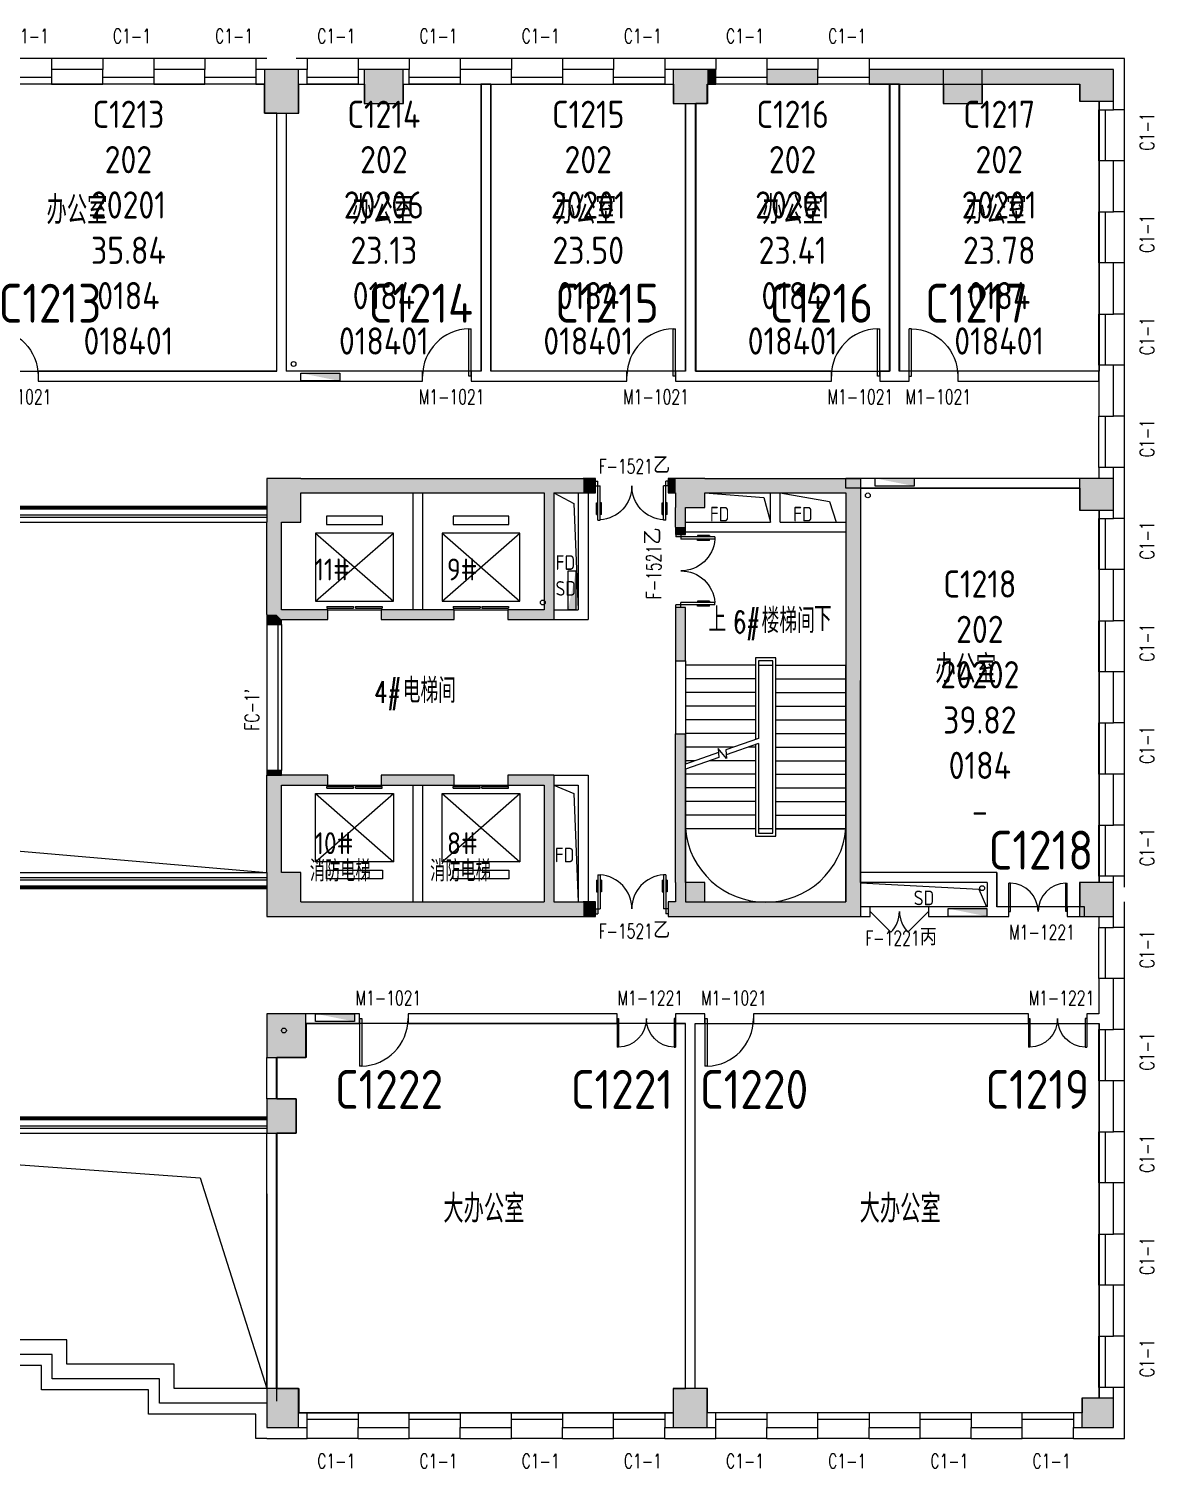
# Model space of a CAD drawing. Extents: x 1762714 to 1838512, y 310267 to 413040.
# Drawn here: x 1815382 to 1838512, y 310267 to 339840 of the extents above; entities that cross this region are included whole.
import ezdxf
from ezdxf.enums import TextEntityAlignment as Align

# ---------------------------------------------------------------- set-up
doc = ezdxf.new("R2010")
doc.units = 0
doc.header["$LTSCALE"] = 1000
doc.header["$MEASUREMENT"] = 0
for name, color, linetype in [('body', 30, 'Continuous'), ('name', 1, 'Continuous'), ('RM', 4, 'Continuous'), ('RM$', 5, 'Continuous'), ('RM$TXT', 5, 'Continuous'), ('消防', 222, 'Continuous')]:
    doc.layers.add(name, color=color, linetype=linetype)
doc.styles.add('-宋体', font='GBENOR.shx', dxfattribs={"bigfont": 'GBCBIG.shx'})
doc.styles.add('_TCH_DIM', font='SIMPLEX', dxfattribs={"bigfont": 'GBCBIG'})
doc.styles.add('_TCH_WINDOW', font='txt.shx', dxfattribs={"height": 3.5, "bigfont": 'hztxt.shx'})
doc.styles.get("Standard").update_dxf_attribs({"font": 'gbenor.shx', "bigfont": 'gbcbig.shx'})

# ---------------------------------------------------------------- blocks, each defined once
blk = doc.blocks.new('cde')
at = {"layer": '消防'}
blk.add_hatch(color=256, dxfattribs=at).paths.add_polyline_path([(-873427, -271674), (-874227, -271674), (-873427, -271834)])
blk.add_lwpolyline([(-874227, -271674), (-873427, -271674), (-873427, -271834), (-874227, -271834)], close=True, dxfattribs=at)
blk = doc.blocks.new('dxwq')
at = {"layer": 'name'}
for s, height, p in [('11#', 450, (-1113045, -382377)), ('9#', 450, (-1110324, -382377)), ('10#', 450, (-1113045, -388000)), ('8#', 450, (-1110324, -388000)), ('消防电梯', 434, (-1110671, -388562))]:
    blk.add_text(s, height=height, dxfattribs=at).set_placement(p)
blk = doc.blocks.new('$WINLIB2D$00000004')
for p, q in [((-0.5, 0.5), (0.5, 0.5)), ((-0.5, 0.2406), (0.5, 0.2406)), ((-0.5, -0.5), (0.5, -0.5))]:
    blk.add_line(p, q)
blk = doc.blocks.new('$DorLib2D$00000001')
for p, q in [((0.45, 0.975), (0.5, 0.975)), ((0.45, 0), (0.45, 0.975)), ((0.5, 0), (0.5, 0.975)), ((0.5, 0), (0.45, 0))]:
    blk.add_line(p, q)
at = {"lineweight": 13}
blk.add_arc((0.475, 0), 0.975, 91.4693, 180, dxfattribs=at)
blk = doc.blocks.new('$DorLib2D$00000002')
for p, q in [((-0.5, 0), (-0.5, 0.4875)), ((-0.475, 0.4875), (-0.5, 0.4875)), ((-0.475, 0), (-0.475, 0.4875)), ((0.475, 0), (0.475, 0.4875)), ((0.475, 0.4875), (0.5, 0.4875)), ((0.5, 0), (0.5, 0.4875)), ((-0.5, 0), (-0.475, 0)), ((0.5, 0), (0.475, 0))]:
    blk.add_line(p, q)
at = {"lineweight": 13}
for centre, start, end in [((-0.4875, 0), 0, 88.53072), ((0.4875, 0), 91.46928, 180)]:
    blk.add_arc(centre, 0.4875, start, end, dxfattribs=at)
blk = doc.blocks.new('$TCHSYS$LDOR22D')
for p, q in [((-0.517, 0.833), (-0.017, 0.833)), ((-0.517, 0.833), (-0.517, 0.667)), ((-0.017, 0.833), (-0.017, 0.667)), ((0.017, 0.833), (0.017, 0.667)), ((0.017, 0.833), (0.517, 0.833)), ((0.517, 0.833), (0.517, 0.667)), ((-0.517, 0.667), (-0.017, 0.667)), ((0.017, 0.667), (0.517, 0.667)), ((-0.5, 0.5), (0.5, 0.5))]:
    blk.add_line(p, q)
blk = doc.blocks.new('$DorLib2D$00000011')
at = {"lineweight": 13}
for p, q in [((-0.483, 0.396), (-0.483, 0.235)), ((-0.417, 0.396), (-0.417, 0.235)), ((0.417, 0.396), (0.417, 0.235)), ((0.483, 0.396), (0.483, 0.235))]:
    blk.add_line(p, q, dxfattribs=at)
for p, q in [((-0.483, 0.396), (-0.467, 0.396)), ((-0.467, 0.471), (-0.467, -0.062)), ((-0.467, 0.471), (-0.433, 0.471)), ((-0.433, 0.471), (-0.433, 0.004)), ((-0.417, 0.396), (-0.433, 0.396)), ((0.417, 0.396), (0.433, 0.396)), ((0.433, 0.471), (0.433, 0.004)), ((0.467, 0.471), (0.433, 0.471)), ((0.467, 0.471), (0.467, -0.062)), ((0.483, 0.396), (0.467, 0.396)), ((-0.483, 0.235), (-0.467, 0.235)), ((-0.417, 0.235), (-0.433, 0.235)), ((0.417, 0.235), (0.433, 0.235)), ((0.483, 0.235), (0.467, 0.235)), ((-0.5, 0.004), (-0.433, 0.004)), ((-0.5, 0.004), (-0.5, -0.062)), ((0.5, 0.004), (0.433, 0.004)), ((0.5, 0.004), (0.5, -0.062)), ((-0.5, -0.062), (-0.467, -0.062)), ((0.5, -0.062), (0.467, -0.062))]:
    blk.add_line(p, q)
for centre, start, end in [((-0.467, 0.004), 0, 85.904), ((0.467, 0.004), 94.096, 180)]:
    blk.add_arc(centre, 0.467, start, end, dxfattribs=at)
blk = doc.blocks.new('$DorLib2D$00000116')
at = {"color": 0}
for p, q in [((-0.5, 0), (-0.146, 0.354)), ((0.5, 0), (0.146, 0.354))]:
    blk.add_line(p, q, dxfattribs=at)
for centre, start, end in [((-0.5, 0), 0, 45), ((0.5, 0), 135, 180)]:
    blk.add_arc(centre, 0.5, start, end, dxfattribs=at)

msp = doc.modelspace()

# ---------------------------------------------------------------- hatches: boundary and pattern name
at = {"layer": 'body'}
for points in [[(1820225, 338103), (1820925, 338103), (1820925, 339003), (1820225, 339003)], [(1822276, 339003), (1822276, 338303), (1823076, 338303), (1823076, 339003)], [(1828626, 339003), (1828626, 338303), (1829326, 338303), (1829326, 339003)], [(1829326, 339003), (1829326, 338703), (1829501, 338703), (1829501, 339003)], [(1831601, 339003), (1830551, 339003), (1830551, 338703), (1831601, 338703)], [(1836976, 338703), (1836976, 339003), (1832651, 339003), (1832651, 338703)], [(1834176, 339003), (1834176, 338303), (1834976, 338303), (1834976, 339003)], [(1836976, 338353), (1837676, 338353), (1837676, 339003), (1836976, 339003)], [(1820276, 329703), (1820976, 329703), (1820976, 330603), (1820276, 330603)], [(1820976, 330603), (1820976, 330303), (1823376, 330303), (1823376, 330603)], [(1823376, 330603), (1823376, 330303), (1825976, 330303), (1826076, 330403), (1826076, 330603)], [(1826076, 330403), (1825976, 330303), (1825976, 327903), (1826176, 327703), (1826176, 330303)], [(1826076, 330403), (1826176, 330303), (1826776, 330303), (1826776, 330603), (1826076, 330603)], [(1826776, 330303), (1827026, 330303), (1827026, 330603), (1826776, 330603)], [(1828676, 330303), (1828676, 330603), (1828526, 330603), (1828526, 330303)], [(1828676, 330003), (1829276, 330003), (1829276, 330603), (1828676, 330603)], [(1829276, 330603), (1829276, 330303), (1830726, 330303), (1830726, 330603)], [(1830726, 330603), (1830726, 330303), (1832176, 330303), (1832476, 330603)], [(1832476, 330603), (1832176, 330303), (1832176, 329603), (1832476, 329603)], [(1836976, 329953), (1837676, 329953), (1837676, 330603), (1836976, 330603)], [(1828876, 330003), (1828676, 330003), (1828676, 329603), (1828876, 329603)], [(1820576, 329703), (1820276, 329703), (1820276, 327803), (1820476, 327803), (1820576, 327903)], [(1828676, 329603), (1828676, 329453), (1828876, 329453), (1828876, 329603)], [(1832476, 329603), (1832176, 329603), (1832176, 321903), (1832476, 321603)], [(1820276, 327803), (1820276, 327603), (1820576, 327603), (1820576, 327703), (1820476, 327803)], [(1820576, 327703), (1821526, 327703), (1821526, 327903), (1820576, 327903), (1820476, 327803)], [(1823376, 327903), (1822626, 327903), (1822626, 327703), (1823376, 327703)], [(1823376, 327703), (1824126, 327703), (1824126, 327903), (1823376, 327903)], [(1825976, 327903), (1825226, 327903), (1825226, 327703), (1826176, 327703)], [(1828876, 326853), (1828876, 327953), (1828676, 327953), (1828676, 326853)], [(1828676, 322303), (1828876, 322303), (1828876, 325353), (1828676, 325353)], [(1820576, 324503), (1820576, 324603), (1820276, 324603), (1820276, 324503)], [(1820276, 322503), (1820576, 322503), (1820576, 324303), (1820276, 324503)], [(1820576, 324303), (1821526, 324303), (1821526, 324503), (1820276, 324503)], [(1823376, 324503), (1822626, 324503), (1822626, 324303), (1823376, 324303)], [(1823376, 324303), (1824126, 324303), (1824126, 324503), (1823376, 324503)], [(1826176, 324503), (1825226, 324503), (1825226, 324303), (1825976, 324303)], [(1826176, 324503), (1825976, 324303), (1825976, 321903), (1826076, 321803), (1826176, 321903)], [(1820276, 321603), (1820976, 321603), (1820976, 322503), (1820276, 322503)], [(1828676, 321603), (1829276, 321603), (1829276, 322303), (1828676, 322303)], [(1836976, 321603), (1837676, 321603), (1837676, 322303), (1836976, 322303)], [(1820976, 321903), (1820976, 321603), (1823376, 321603), (1823376, 321903)], [(1823376, 321903), (1823376, 321603), (1826076, 321603), (1826076, 321803), (1825976, 321903)], [(1826076, 321803), (1826076, 321603), (1826776, 321603), (1826776, 321903), (1826176, 321903)], [(1826776, 321603), (1827026, 321603), (1827026, 321903), (1826776, 321903)], [(1828976, 321603), (1828676, 321603), (1828676, 321903), (1828526, 321903), (1828526, 321603), (1828976, 321603)], [(1829276, 321903), (1829276, 321603), (1828976, 321603), (1828976, 321603), (1832476, 321603), (1832176, 321903)], [(1820276, 318703), (1821076, 318703), (1821076, 319603), (1820276, 319603)], [(1820276, 317153), (1820876, 317153), (1820876, 317853), (1820276, 317853)], [(1820276, 311103), (1820926, 311103), (1820926, 311903), (1820276, 311903)], [(1828626, 311103), (1829326, 311103), (1829326, 311903), (1828626, 311903)], [(1837026, 311103), (1837676, 311103), (1837676, 311703), (1837026, 311703)]]:
    msp.add_hatch(color=256, dxfattribs=at).paths.add_polyline_path(points)

# ---------------------------------------------------------------- linework, layer by layer
for p, q in [((1816901, 339228), (1815851, 339228)), ((1815851, 339228), (1815851, 339003)), ((1816901, 339228), (1816901, 339003)), ((1819001, 339228), (1817951, 339228)), ((1817951, 339228), (1817951, 339003)), ((1819001, 339228), (1819001, 339003)), ((1820276, 339228), (1820051, 339228)), ((1820051, 339228), (1820051, 339003)), ((1821101, 339228), (1820876, 339228)), ((1821101, 339228), (1821101, 339003)), ((1822676, 339228), (1822151, 339228)), ((1822151, 339228), (1822151, 339003)), ((1823201, 339228), (1822676, 339228)), ((1823201, 339228), (1823201, 339003)), ((1825301, 339228), (1824251, 339228)), ((1824251, 339228), (1824251, 339003)), ((1825301, 339228), (1825301, 339003)), ((1827401, 339228), (1826351, 339228)), ((1826351, 339228), (1826351, 339003)), ((1827401, 339228), (1827401, 339003)), ((1828967, 339228), (1828451, 339228)), ((1828451, 339228), (1828451, 339003)), ((1829501, 339228), (1828967, 339228)), ((1829501, 339228), (1829501, 339003)), ((1831601, 339228), (1830551, 339228)), ((1830551, 339228), (1830551, 339003)), ((1831601, 339228), (1831601, 339003)), ((1837901, 339228), (1832651, 339228)), ((1832651, 339228), (1832651, 339003)), ((1837901, 338178), (1837901, 339228)), ((1816901, 339003), (1815851, 339003)), ((1815851, 339003), (1815851, 338703)), ((1816901, 338703), (1816901, 339003)), ((1819001, 339003), (1817951, 339003)), ((1817951, 339003), (1817951, 338703)), ((1819001, 338703), (1819001, 339003)), ((1820225, 339003), (1820051, 339003)), ((1820051, 339003), (1820051, 338703)), ((1820925, 339003), (1820225, 339003)), ((1820225, 339003), (1820225, 338103)), ((1821101, 339003), (1820925, 339003)), ((1820925, 338103), (1820925, 339003)), ((1821101, 338703), (1821101, 339003)), ((1822276, 339003), (1822151, 339003)), ((1822151, 339003), (1822151, 338703)), ((1822276, 339003), (1822276, 338303)), ((1823076, 339003), (1822276, 339003)), ((1823201, 339003), (1823076, 339003)), ((1823076, 338303), (1823076, 339003)), ((1823201, 338703), (1823201, 339003)), ((1825301, 339003), (1824251, 339003)), ((1824251, 339003), (1824251, 338703)), ((1825301, 338703), (1825301, 339003)), ((1827401, 339003), (1826351, 339003)), ((1826351, 339003), (1826351, 338703)), ((1827401, 338703), (1827401, 339003)), ((1828626, 339003), (1828451, 339003)), ((1828451, 339003), (1828451, 338703)), ((1828626, 339003), (1828626, 338303)), ((1829326, 339003), (1828626, 339003)), ((1829501, 339003), (1829326, 339003)), ((1829501, 338703), (1829501, 339003)), ((1831601, 339003), (1830551, 339003)), ((1830551, 339003), (1830551, 338703)), ((1831601, 338703), (1831601, 339003)), ((1836976, 339003), (1832651, 339003)), ((1832651, 339003), (1832651, 338703)), ((1834176, 339003), (1834176, 338303)), ((1834976, 339003), (1834176, 339003)), ((1834976, 338303), (1834976, 339003)), ((1837676, 339003), (1836976, 339003)), ((1837676, 338353), (1837676, 339003)), ((1815851, 338703), (1816901, 338703)), ((1817951, 338703), (1819001, 338703)), ((1820051, 338703), (1820225, 338703)), ((1820925, 338703), (1821101, 338703)), ((1822151, 338703), (1822276, 338703)), ((1823076, 338703), (1823201, 338703)), ((1824251, 338703), (1825301, 338703)), ((1824676, 338703), (1824676, 332803)), ((1824876, 338703), (1824676, 338703)), ((1824876, 338703), (1824876, 332803)), ((1826351, 338703), (1827401, 338703)), ((1828451, 338703), (1828626, 338703)), ((1829326, 338703), (1829501, 338703)), ((1829326, 338303), (1829326, 338703)), ((1830551, 338703), (1831601, 338703)), ((1832651, 338703), (1836976, 338703)), ((1833076, 338703), (1833076, 332803)), ((1833276, 338703), (1833076, 338703)), ((1833276, 338703), (1833276, 332803)), ((1836976, 338703), (1836976, 338353)), ((1836976, 338353), (1837676, 338353)), ((1837376, 338353), (1837376, 338178)), ((1837676, 338178), (1837676, 338353)), ((1820225, 338103), (1820925, 338103)), ((1820475, 338103), (1820475, 332803)), ((1820675, 338103), (1820675, 332803)), ((1822276, 338303), (1823076, 338303)), ((1828626, 338303), (1829326, 338303)), ((1828875, 338303), (1828875, 332803)), ((1829075, 338303), (1829075, 332803)), ((1834176, 338303), (1834976, 338303)), ((1837376, 338178), (1837676, 338178)), ((1837901, 338178), (1837676, 338178)), ((1837676, 337128), (1837376, 337128)), ((1837376, 337128), (1837376, 336078)), ((1837676, 336078), (1837676, 337128)), ((1837901, 337128), (1837676, 337128)), ((1837901, 336078), (1837901, 337128)), ((1837376, 336078), (1837676, 336078)), ((1837901, 336078), (1837676, 336078)), ((1837676, 335028), (1837376, 335028)), ((1837376, 335028), (1837376, 333978)), ((1837676, 333978), (1837676, 335028)), ((1837901, 335028), (1837676, 335028)), ((1837901, 333978), (1837901, 335028)), ((1837376, 333978), (1837676, 333978)), ((1837901, 333978), (1837676, 333978)), ((1820475, 332803), (1815576, 332803)), ((1815576, 332803), (1815576, 332603)), ((1823476, 332803), (1820675, 332803)), ((1823476, 332603), (1823476, 332803)), ((1824676, 332803), (1824476, 332803)), ((1824476, 332803), (1824476, 332603)), ((1827676, 332803), (1824876, 332803)), ((1827676, 332603), (1827676, 332803)), ((1828875, 332803), (1828676, 332803)), ((1828676, 332803), (1828676, 332603)), ((1831876, 332803), (1829075, 332803)), ((1831876, 332603), (1831876, 332803)), ((1833076, 332803), (1832876, 332803)), ((1832876, 332803), (1832876, 332603)), ((1833476, 332803), (1833276, 332803)), ((1833476, 332603), (1833476, 332803)), ((1837376, 332803), (1834476, 332803)), ((1834476, 332803), (1834476, 332603)), ((1837676, 332928), (1837376, 332928)), ((1837376, 332928), (1837376, 331878)), ((1837376, 332603), (1837376, 332803)), ((1837676, 331878), (1837676, 332928)), ((1837901, 332928), (1837676, 332928)), ((1837901, 331878), (1837901, 332928)), ((1815576, 332603), (1820467, 332603)), ((1820467, 332603), (1823476, 332603)), ((1824476, 332603), (1824676, 332603)), ((1824676, 332603), (1827676, 332603)), ((1828676, 332603), (1828867, 332603)), ((1828867, 332603), (1831876, 332603)), ((1832876, 332603), (1833076, 332603)), ((1833076, 332603), (1833476, 332603)), ((1834476, 332603), (1837376, 332603)), ((1837376, 331878), (1837676, 331878)), ((1837901, 331878), (1837676, 331878)), ((1837676, 330828), (1837376, 330828)), ((1837376, 330828), (1837376, 330603)), ((1837676, 330603), (1837676, 330828)), ((1837901, 330828), (1837676, 330828)), ((1837901, 330603), (1837901, 330828)), ((1820976, 330603), (1820276, 330603)), ((1820276, 330603), (1820276, 329703)), ((1820976, 330603), (1823376, 330603)), ((1823376, 330603), (1826076, 330603)), ((1826076, 330603), (1826776, 330603)), ((1827026, 330603), (1826776, 330603)), ((1827026, 330303), (1827026, 330603)), ((1828676, 330603), (1828526, 330603)), ((1828526, 330603), (1828526, 330303)), ((1829276, 330603), (1828676, 330603)), ((1829276, 330603), (1830726, 330603)), ((1830726, 330603), (1832476, 330603)), ((1836976, 330603), (1832176, 330603)), ((1832176, 330403), (1832176, 330603)), ((1836976, 330403), (1832176, 330403)), ((1832476, 330603), (1832476, 329603)), ((1837676, 330603), (1836976, 330603)), ((1836976, 330603), (1836976, 329953)), ((1837676, 329953), (1837676, 330603)), ((1837901, 329778), (1837901, 330603)), ((1820976, 330303), (1823376, 330303)), ((1820976, 329703), (1820976, 330303)), ((1823276, 330303), (1823276, 327903)), ((1823376, 330303), (1825976, 330303)), ((1823476, 330303), (1823476, 327903)), ((1825976, 330303), (1825976, 327903)), ((1826176, 330303), (1826581, 330087)), ((1826176, 330303), (1826176, 327703)), ((1826176, 330303), (1826776, 330303)), ((1826581, 330087), (1826676, 327903)), ((1826676, 330303), (1826676, 327903)), ((1826776, 330303), (1827026, 330303)), ((1826876, 330303), (1826876, 327703)), ((1828526, 330303), (1828676, 330303)), ((1828676, 330303), (1828676, 330003)), ((1829276, 330303), (1830486, 330213)), ((1829276, 330303), (1830726, 330303)), ((1829276, 330003), (1829276, 330303)), ((1830486, 330213), (1830626, 329703)), ((1830626, 329703), (1830626, 330303)), ((1830726, 330303), (1832176, 330303)), ((1830826, 330303), (1831836, 330130)), ((1830826, 329703), (1830826, 330303)), ((1831836, 330130), (1831976, 329703)), ((1832176, 330303), (1832176, 329603)), ((1806277, 329853), (1820276, 329853)), ((1806277, 329803), (1820276, 329803)), ((1821501, 329828), (1821501, 329653)), ((1822651, 329828), (1821501, 329828)), ((1822651, 329653), (1822651, 329828)), ((1824101, 329828), (1824101, 329653)), ((1825251, 329828), (1824101, 329828)), ((1825251, 329828), (1824101, 329828)), ((1825251, 329653), (1825251, 329828)), ((1828676, 329603), (1828676, 330003)), ((1828876, 330003), (1829276, 330003)), ((1828876, 329603), (1828876, 330003)), ((1836976, 329953), (1837676, 329953)), ((1837376, 329953), (1837376, 329778)), ((1837376, 329778), (1837676, 329778)), ((1837676, 329778), (1837676, 329953)), ((1837901, 329778), (1837676, 329778)), ((1806277, 329703), (1820276, 329703)), ((1820276, 327803), (1820276, 329703)), ((1820576, 329703), (1820976, 329703)), ((1820576, 327903), (1820576, 329703)), ((1821276, 329478), (1821276, 328078)), ((1822876, 329478), (1821276, 329478)), ((1821276, 329478), (1822876, 328078)), ((1821276, 328078), (1822876, 329478)), ((1821501, 329653), (1822651, 329653)), ((1822876, 328078), (1822876, 329478)), ((1823876, 329478), (1823876, 328078)), ((1825476, 329478), (1823876, 329478)), ((1823876, 329478), (1825476, 328078)), ((1823876, 328078), (1825476, 329478)), ((1824101, 329653), (1825251, 329653)), ((1825476, 328078), (1825476, 329478)), ((1828676, 329603), (1828676, 329453)), ((1828676, 329453), (1828876, 329453)), ((1828876, 329703), (1830626, 329703)), ((1828876, 329453), (1828876, 329603)), ((1828876, 329503), (1830726, 329503)), ((1830726, 329503), (1832176, 329503)), ((1830826, 329703), (1832176, 329703)), ((1832176, 329603), (1832176, 321903)), ((1832476, 329603), (1832476, 321603)), ((1837676, 328728), (1837376, 328728)), ((1837376, 328728), (1837376, 327678)), ((1837676, 327678), (1837676, 328728)), ((1837901, 328728), (1837676, 328728)), ((1837901, 327678), (1837901, 328728)), ((1821276, 328078), (1822876, 328078)), ((1823876, 328078), (1825476, 328078)), ((1820276, 327803), (1820276, 327603)), ((1821526, 327903), (1820576, 327903)), ((1820576, 327603), (1820576, 327703)), ((1820576, 327703), (1821526, 327703)), ((1821526, 327703), (1821526, 327903)), ((1823376, 327903), (1822626, 327903)), ((1822626, 327903), (1822626, 327703)), ((1822626, 327703), (1823376, 327703)), ((1824126, 327903), (1823376, 327903)), ((1823376, 327703), (1824126, 327703)), ((1824126, 327703), (1824126, 327903)), ((1825976, 327903), (1825226, 327903)), ((1825226, 327903), (1825226, 327703)), ((1825226, 327703), (1826176, 327703)), ((1826176, 327903), (1826676, 327903)), ((1826176, 327903), (1826176, 327703)), ((1826176, 327703), (1826876, 327703)), ((1828876, 327953), (1828676, 327953)), ((1828676, 327953), (1828676, 326853)), ((1828876, 326853), (1828876, 327953)), ((1837376, 327678), (1837676, 327678)), ((1837901, 327678), (1837676, 327678)), ((1820276, 327603), (1820576, 327603)), ((1828676, 326853), (1828676, 325353)), ((1828676, 326853), (1828876, 326853)), ((1828876, 326853), (1828876, 325353)), ((1830736, 326913), (1830316, 326913)), ((1830316, 326913), (1830316, 325240)), ((1830676, 326853), (1830376, 326853)), ((1830376, 326853), (1830376, 325261)), ((1830676, 323313), (1830676, 326853)), ((1830736, 323253), (1830736, 326913)), ((1828876, 326763), (1828876, 324732)), ((1830316, 326763), (1828876, 326763)), ((1830316, 326483), (1828876, 326483)), ((1830376, 326763), (1830376, 325261)), ((1830376, 326763), (1830676, 326763)), ((1830676, 323403), (1830676, 326763)), ((1830736, 326763), (1832176, 326763)), ((1830736, 326483), (1832176, 326483)), ((1832176, 323403), (1832176, 326763)), ((1837676, 326628), (1837376, 326628)), ((1837376, 326628), (1837376, 325578)), ((1837676, 325578), (1837676, 326628)), ((1837901, 326628), (1837676, 326628)), ((1837901, 325578), (1837901, 326628)), ((1830316, 326203), (1828876, 326203)), ((1830736, 326203), (1832176, 326203)), ((1830316, 325923), (1828876, 325923)), ((1830736, 325923), (1832176, 325923)), ((1830316, 325643), (1828876, 325643)), ((1830736, 325643), (1832176, 325643)), ((1828676, 322303), (1828676, 325353)), ((1828676, 325353), (1828876, 325353)), ((1830316, 325363), (1828876, 325363)), ((1828876, 322303), (1828876, 325353)), ((1830736, 325363), (1832176, 325363)), ((1837376, 325578), (1837676, 325578)), ((1837901, 325578), (1837676, 325578)), ((1829872, 325083), (1828876, 325083)), ((1829720, 324847), (1829549, 325055)), ((1829549, 325055), (1829564, 324869)), ((1830376, 325261), (1829706, 325025)), ((1829706, 325025), (1829720, 324847)), ((1830376, 325155), (1829714, 324922)), ((1830316, 325083), (1830173, 325083)), ((1830316, 325134), (1830316, 323253)), ((1830376, 325155), (1830376, 323403)), ((1830376, 325155), (1830376, 323313)), ((1830736, 325083), (1832176, 325083)), ((1829556, 324972), (1828876, 324732)), ((1829564, 324869), (1828876, 324626)), ((1829078, 324803), (1828876, 324803)), ((1830316, 324803), (1829379, 324803)), ((1830736, 324803), (1832176, 324803)), ((1820576, 324603), (1820276, 324603)), ((1820276, 324603), (1820276, 324503)), ((1820276, 322503), (1820276, 324503)), ((1820276, 324503), (1820576, 324503)), ((1821526, 324503), (1820276, 324503)), ((1820576, 324503), (1820576, 324603)), ((1821526, 324303), (1821526, 324503)), ((1823376, 324503), (1822626, 324503)), ((1822626, 324503), (1822626, 324303)), ((1824126, 324503), (1823376, 324503)), ((1824126, 324303), (1824126, 324503)), ((1826176, 324503), (1825226, 324503)), ((1825226, 324503), (1825226, 324303)), ((1826176, 324503), (1826176, 321903)), ((1826176, 324503), (1826876, 324503)), ((1826176, 324503), (1826176, 324303)), ((1826876, 324503), (1826876, 321903)), ((1828876, 324626), (1828876, 323403)), ((1830316, 324523), (1828876, 324523)), ((1830736, 324523), (1832176, 324523)), ((1837676, 324528), (1837376, 324528)), ((1837376, 324528), (1837376, 323478)), ((1837676, 323478), (1837676, 324528)), ((1837901, 324528), (1837676, 324528)), ((1837901, 323478), (1837901, 324528)), ((1820576, 322503), (1820576, 324303)), ((1820576, 324303), (1821526, 324303)), ((1821276, 322728), (1821276, 324128)), ((1821276, 324128), (1822876, 324128)), ((1821276, 322728), (1822876, 324128)), ((1821276, 324128), (1822876, 322728)), ((1822626, 324303), (1823376, 324303)), ((1822876, 324128), (1822876, 322728)), ((1823276, 324303), (1823276, 321903)), ((1823376, 324303), (1824126, 324303)), ((1823476, 324303), (1823476, 321903)), ((1823876, 322728), (1823876, 324128)), ((1823876, 324128), (1825476, 324128)), ((1823876, 322728), (1825476, 324128)), ((1823876, 324128), (1825476, 322728)), ((1825226, 324303), (1825976, 324303)), ((1825476, 324128), (1825476, 322728)), ((1825976, 324303), (1825976, 321903)), ((1826176, 324303), (1826581, 324127)), ((1826176, 324303), (1826676, 324303)), ((1826581, 324127), (1826676, 321903)), ((1826676, 324303), (1826676, 321903)), ((1830316, 324243), (1828876, 324243)), ((1830736, 324243), (1832176, 324243)), ((1830316, 323963), (1828876, 323963)), ((1830736, 323963), (1832176, 323963)), ((1807180, 323636), (1820276, 322503)), ((1830316, 323683), (1828876, 323683)), ((1830736, 323683), (1832176, 323683)), ((1830316, 323403), (1828876, 323403)), ((1828876, 323403), (1828876, 321903)), ((1830316, 323403), (1828876, 323403)), ((1830316, 323253), (1830736, 323253)), ((1830676, 323403), (1830376, 323403)), ((1830376, 323313), (1830676, 323313)), ((1830736, 323403), (1832176, 323403)), ((1832176, 323403), (1830736, 323403)), ((1832176, 321903), (1832176, 323403)), ((1837376, 323478), (1837676, 323478)), ((1837901, 323478), (1837676, 323478)), ((1822876, 322728), (1821276, 322728)), ((1825476, 322728), (1823876, 322728)), ((1806277, 322503), (1820276, 322503)), ((1806277, 322403), (1820276, 322403)), ((1806277, 322353), (1820276, 322353)), ((1820276, 322503), (1820276, 321603)), ((1820976, 322503), (1820576, 322503)), ((1820976, 321903), (1820976, 322503)), ((1821501, 322378), (1821501, 322553)), ((1821501, 322553), (1822651, 322553)), ((1822651, 322378), (1821501, 322378)), ((1822651, 322553), (1822651, 322378)), ((1824101, 322378), (1824101, 322553)), ((1824101, 322553), (1825251, 322553)), ((1825251, 322378), (1824101, 322378)), ((1825251, 322553), (1825251, 322378)), ((1835276, 322503), (1832476, 322503)), ((1832476, 322303), (1832476, 322503)), ((1835276, 322503), (1835276, 321803)), ((1837676, 322428), (1837376, 322428)), ((1837376, 322428), (1837376, 322303)), ((1837676, 322303), (1837676, 322428)), ((1837901, 322428), (1837676, 322428)), ((1837901, 322203), (1837901, 322428)), ((1828676, 322303), (1828676, 321903)), ((1829276, 322303), (1828876, 322303)), ((1829276, 321903), (1829276, 322303)), ((1835076, 322303), (1832476, 322303)), ((1832476, 322297), (1834905, 322162)), ((1834905, 322162), (1835063, 321803)), ((1835076, 322303), (1835076, 321803)), ((1837676, 322303), (1836976, 322303)), ((1836976, 322303), (1836976, 321603)), ((1837676, 321603), (1837676, 322303)), ((1820976, 321903), (1823376, 321903)), ((1823376, 321903), (1825976, 321903)), ((1826176, 321903), (1826776, 321903)), ((1827026, 321903), (1826776, 321903)), ((1827026, 321603), (1827026, 321903)), ((1828676, 321903), (1828526, 321903)), ((1828526, 321903), (1828526, 321603)), ((1828876, 321903), (1832176, 321903)), ((1829276, 321903), (1832176, 321903)), ((1832676, 321803), (1832476, 321803)), ((1832476, 321803), (1832476, 321603)), ((1833876, 321803), (1832676, 321803)), ((1832676, 321603), (1832676, 321803)), ((1835076, 321803), (1833876, 321803)), ((1833876, 321803), (1833876, 321603)), ((1835526, 321803), (1835276, 321803)), ((1835526, 321603), (1835526, 321803)), ((1837076, 321803), (1836726, 321803)), ((1836726, 321803), (1836726, 321603)), ((1837076, 321603), (1837076, 321803)), ((1837901, 321378), (1837901, 321903)), ((1820276, 321603), (1820976, 321603)), ((1820976, 321603), (1823376, 321603)), ((1823376, 321603), (1826076, 321603)), ((1826076, 321603), (1826776, 321603)), ((1826776, 321603), (1827026, 321603)), ((1828526, 321603), (1828676, 321603)), ((1828676, 321603), (1829276, 321603)), ((1829276, 321603), (1832476, 321603)), ((1832476, 321603), (1832676, 321603)), ((1833876, 321603), (1835176, 321603)), ((1835176, 321603), (1835526, 321603)), ((1836726, 321603), (1837076, 321603)), ((1836976, 321603), (1837676, 321603)), ((1837376, 321603), (1837376, 321378)), ((1837676, 321378), (1837676, 321603)), ((1837376, 321378), (1837676, 321378)), ((1837901, 321378), (1837676, 321378)), ((1837676, 320328), (1837376, 320328)), ((1837376, 320328), (1837376, 319603)), ((1837676, 319603), (1837676, 320328)), ((1837901, 320328), (1837676, 320328)), ((1837901, 319603), (1837901, 320328)), ((1821076, 319603), (1820276, 319603)), ((1820276, 319603), (1820276, 318703)), ((1822176, 319603), (1821076, 319603)), ((1821076, 318703), (1821076, 319603)), ((1821076, 319403), (1822176, 319403)), ((1822176, 319403), (1822176, 319603)), ((1827475, 319603), (1823176, 319603)), ((1823176, 319603), (1823176, 319403)), ((1823176, 319403), (1827475, 319403)), ((1827475, 319403), (1827475, 319603)), ((1828976, 319603), (1828675, 319603)), ((1828675, 319603), (1828675, 319403)), ((1828675, 319403), (1828876, 319403)), ((1828876, 311903), (1828876, 319403)), ((1829276, 319603), (1828976, 319603)), ((1829076, 311903), (1829076, 319403)), ((1829076, 319403), (1829276, 319403)), ((1829276, 319403), (1829276, 319603)), ((1835925, 319603), (1830276, 319603)), ((1830276, 319603), (1830276, 319403)), ((1830276, 319403), (1835925, 319403)), ((1835925, 319403), (1835925, 319603)), ((1837376, 319603), (1837125, 319603)), ((1837125, 319603), (1837125, 319403)), ((1837125, 319403), (1837376, 319403)), ((1837376, 319403), (1837376, 319278)), ((1837676, 319278), (1837676, 319603)), ((1837901, 319278), (1837901, 319603)), ((1837376, 319278), (1837676, 319278)), ((1837901, 319278), (1837676, 319278)), ((1820276, 317853), (1820276, 318703)), ((1820276, 318703), (1821076, 318703)), ((1820476, 317853), (1820476, 318703)), ((1837676, 318228), (1837376, 318228)), ((1837376, 318228), (1837376, 317178)), ((1837676, 317178), (1837676, 318228)), ((1837901, 318228), (1837676, 318228)), ((1837901, 317178), (1837901, 318228)), ((1820876, 317853), (1820276, 317853)), ((1820276, 317853), (1820276, 317153)), ((1820876, 317153), (1820876, 317853)), ((1806176, 317303), (1820276, 317303)), ((1806176, 317253), (1820276, 317253)), ((1806176, 317153), (1818902, 316230)), ((1806176, 317153), (1820276, 317153)), ((1820276, 311903), (1820276, 317153)), ((1820276, 317153), (1820876, 317153)), ((1820476, 311903), (1820476, 317153)), ((1837376, 317178), (1837676, 317178)), ((1837901, 317178), (1837676, 317178)), ((1818902, 316230), (1820276, 311903)), ((1820276, 315903), (1820276, 311103)), ((1820476, 316103), (1820476, 311643)), ((1837676, 316128), (1837376, 316128)), ((1837376, 316128), (1837376, 315078)), ((1837676, 315078), (1837676, 316128)), ((1837901, 316128), (1837676, 316128)), ((1837901, 315078), (1837901, 316128)), ((1837376, 315078), (1837676, 315078)), ((1837901, 315078), (1837676, 315078)), ((1837676, 314028), (1837376, 314028)), ((1837376, 314028), (1837376, 312978)), ((1837676, 312978), (1837676, 314028)), ((1837901, 314028), (1837676, 314028)), ((1837901, 312978), (1837901, 314028)), ((1837376, 312978), (1837676, 312978)), ((1837901, 312978), (1837676, 312978)), ((1820926, 311903), (1820276, 311903)), ((1820276, 311903), (1820276, 311103)), ((1820926, 311103), (1820926, 311903)), ((1829326, 311903), (1828626, 311903)), ((1828626, 311903), (1828626, 311103)), ((1829326, 311103), (1829326, 311903)), ((1837676, 311703), (1837026, 311703)), ((1837026, 311703), (1837026, 311103)), ((1837676, 311928), (1837376, 311928)), ((1837376, 311928), (1837376, 311703)), ((1837676, 311703), (1837676, 311928)), ((1837901, 311928), (1837676, 311928)), ((1837676, 311103), (1837676, 311703)), ((1837901, 310878), (1837901, 311928)), ((1821101, 311403), (1820926, 311403)), ((1821101, 311103), (1821101, 311403)), ((1823201, 311403), (1822151, 311403)), ((1822151, 311403), (1822151, 311103)), ((1823201, 311103), (1823201, 311403)), ((1825301, 311403), (1824251, 311403)), ((1824251, 311403), (1824251, 311103)), ((1825301, 311103), (1825301, 311403)), ((1827401, 311403), (1826351, 311403)), ((1826351, 311403), (1826351, 311103)), ((1827401, 311103), (1827401, 311403)), ((1828626, 311403), (1828451, 311403)), ((1828451, 311403), (1828451, 311103)), ((1829501, 311403), (1829326, 311403)), ((1829501, 311103), (1829501, 311403)), ((1831601, 311403), (1830551, 311403)), ((1830551, 311403), (1830551, 311103)), ((1831601, 311103), (1831601, 311403)), ((1833701, 311403), (1832651, 311403)), ((1832651, 311403), (1832651, 311103)), ((1833701, 311103), (1833701, 311403)), ((1835801, 311403), (1834751, 311403)), ((1834751, 311403), (1834751, 311103)), ((1835801, 311103), (1835801, 311403)), ((1837026, 311403), (1836851, 311403)), ((1836851, 311403), (1836851, 311103)), ((1820276, 311103), (1820926, 311103)), ((1820926, 311103), (1821101, 311103)), ((1821101, 310878), (1821101, 311103)), ((1822151, 311103), (1823201, 311103)), ((1822151, 310878), (1822151, 311103)), ((1823201, 310878), (1823201, 311103)), ((1824251, 311103), (1825301, 311103)), ((1824251, 310878), (1824251, 311103)), ((1825301, 310878), (1825301, 311103)), ((1826351, 311103), (1827401, 311103)), ((1826351, 310878), (1826351, 311103)), ((1827401, 310878), (1827401, 311103)), ((1828451, 311103), (1828626, 311103)), ((1828451, 310878), (1828451, 311103)), ((1828626, 311103), (1829326, 311103)), ((1829326, 311103), (1829501, 311103)), ((1829501, 310878), (1829501, 311103)), ((1830551, 311103), (1831601, 311103)), ((1830551, 310878), (1830551, 311103)), ((1831601, 310878), (1831601, 311103)), ((1832651, 311103), (1833701, 311103)), ((1832651, 310878), (1832651, 311103)), ((1833701, 310878), (1833701, 311103)), ((1834751, 311103), (1835801, 311103)), ((1834751, 310878), (1834751, 311103)), ((1835801, 310878), (1835801, 311103)), ((1836851, 311103), (1837026, 311103)), ((1836851, 310878), (1836851, 311103)), ((1837026, 311103), (1837676, 311103)), ((1820276, 310878), (1821101, 310878)), ((1822151, 310878), (1823201, 310878)), ((1824251, 310878), (1825301, 310878)), ((1826351, 310878), (1827401, 310878)), ((1828451, 310878), (1828976, 310878)), ((1828976, 310878), (1829501, 310878)), ((1830551, 310878), (1831601, 310878)), ((1832651, 310878), (1833701, 310878)), ((1834751, 310878), (1835801, 310878)), ((1836851, 310878), (1837901, 310878))]:
    msp.add_line(p, q, dxfattribs=at)
for points in [[(1831662, 327315, 0, 0, 0), (1831662, 322987, 0, 0, 0), (1829512, 322987, 0, 0, 0), (1829512, 325373, 120, 0, 0), (1829512, 325823, 0, 0, 0)], [(1829508, 327194, 0, 0, 0), (1829508, 326664, 120, 0, 0), (1829508, 326214, 0, 0, 0)]]:
    msp.add_lwpolyline(points, format="xyseb", dxfattribs=at)
for points in [[(1820276, 311903), (1818371, 311903), (1818371, 312403), (1816166, 312403), (1816166, 312903), (1813961, 312903), (1813961, 313403), (1811756, 313403), (1811756, 313903), (1809551, 313903), (1809551, 314403), (1804076, 314403), (1804076, 313803), (1802426, 313803), (1802426, 313203), (1800776, 313203), (1800776, 312603), (1799126, 312603), (1799126, 312003), (1797576, 312003)], [(1820276, 311603), (1818071, 311603), (1818071, 312103), (1815866, 312103), (1815866, 312603), (1813661, 312603), (1813661, 313103), (1811456, 313103), (1811456, 313603), (1809251, 313603), (1809251, 314103), (1804376, 314103), (1804376, 313503), (1802726, 313503), (1802726, 312903), (1801076, 312903), (1801076, 312303), (1799426, 312303), (1799426, 311703), (1797576, 311703)], [(1820276, 310878), (1820051, 310878), (1820051, 311378), (1817846, 311378), (1817846, 311878), (1815641, 311878), (1815641, 312378), (1813436, 312378), (1813436, 312878), (1811231, 312878), (1811231, 313378), (1809026, 313378), (1809026, 313878), (1804601, 313878), (1804601, 313278), (1802951, 313278), (1802951, 312678), (1801301, 312678), (1801301, 312078), (1799651, 312078), (1799651, 311478), (1798001, 311478), (1798001, 310878), (1797576, 310878)]]:
    msp.add_lwpolyline(points, dxfattribs=at)
at = {"layer": 'body', "linetype": 'Continuous'}
msp.add_circle((1834976, 322183), 50, dxfattribs=at)
at = {"layer": 'body'}
msp.add_arc((1830526, 323554), 1657, 185.2155, 354.7845, dxfattribs=at)
at = {"layer": 'RM'}
for points in [[(1820480, 318703), (1820480, 317853), (1820880, 317853), (1820880, 317153), (1820480, 317153), (1820480, 311903), (1820930, 311903), (1820930, 311403), (1828630, 311403), (1828630, 311903), (1828880, 311903), (1828880, 319403), (1821080, 319403), (1821080, 318703)], [(1829080, 319403), (1837380, 319403), (1837380, 311703), (1837030, 311703), (1837030, 311403), (1829330, 311403), (1829330, 311903), (1829080, 311903)]]:
    msp.add_lwpolyline(points, close=True, dxfattribs=at)
at = {"layer": 'RM$'}
for points in [[(1820230, 338103), (1820230, 338703), (1814380, 338703), (1814380, 332803), (1820480, 332803), (1820480, 338103)], [(1824680, 338703), (1824680, 332803), (1820680, 332803), (1820680, 338103), (1820930, 338103), (1820930, 338703), (1822280, 338703), (1822280, 338303), (1823080, 338303), (1823080, 338703)], [(1824880, 338703), (1828630, 338703), (1828630, 338303), (1828880, 338303), (1828880, 332803), (1824880, 332803)], [(1833072, 338703), (1829330, 338703), (1829330, 338303), (1829089, 338303), (1829089, 332803), (1833072, 332803)], [(1833272, 338703), (1833272, 338703), (1833272, 338703), (1834180, 338703), (1834180, 338303), (1834980, 338303), (1834980, 338703), (1836981, 338703), (1836981, 338353), (1837380, 338353), (1837380, 332803), (1833272, 332803)], [(1832480, 330403), (1836981, 330403), (1836981, 329953), (1837380, 329953), (1837380, 322303), (1836981, 322303), (1836981, 321803), (1835279, 321803), (1835276, 322503), (1832476, 322503)]]:
    msp.add_lwpolyline(points, close=True, dxfattribs=at)
at = {"layer": '消防', "const_width": 80}
for points in [[(1806277, 330003), (1820276, 330003)], [(1806277, 322203), (1820276, 322203)], [(1806176, 317453), (1820276, 317453)]]:
    msp.add_lwpolyline(points, dxfattribs=at)
at = {"layer": '消防', "linetype": 'Continuous'}
for centre in [(1820825, 332953), (1832626, 330253), (1825946, 328054), (1820626, 319259)]:
    msp.add_circle(centre, 50, dxfattribs=at)

# ---------------------------------------------------------------- block references
at = {"layer": 'body'}
ref = msp.add_blockref('$WINLIB2D$00000004', (1815326, 338966), dxfattribs=dict(at, xscale=1050, yscale=525, zscale=1050, rotation=179.9999999999984))
ref.add_attrib('A', 'C1-1', (1815011, 339542), dxfattribs={"height": 297.5, "rotation": 360, "style": '_TCH_WINDOW', "width": 0.705882})
ref = msp.add_blockref('$WINLIB2D$00000004', (1817426, 338966), dxfattribs=dict(at, xscale=1050, yscale=525, zscale=1050, rotation=179.9999999999984))
ref.add_attrib('A', 'C1-1', (1817111, 339542), dxfattribs={"height": 297.5, "rotation": 360, "style": '_TCH_WINDOW', "width": 0.705882})
ref = msp.add_blockref('$WINLIB2D$00000004', (1819526, 338966), dxfattribs=dict(at, xscale=1050, yscale=525, zscale=1050, rotation=179.9999999999984))
ref.add_attrib('A', 'C1-1', (1819211, 339542), dxfattribs={"height": 297.5, "rotation": 360, "style": '_TCH_WINDOW', "width": 0.705882})
ref = msp.add_blockref('$WINLIB2D$00000004', (1821626, 338966), dxfattribs=dict(at, xscale=1050, yscale=525, zscale=1050, rotation=180))
ref.add_attrib('A', 'C1-1', (1821311, 339542), dxfattribs={"height": 297.5, "style": '_TCH_WINDOW', "width": 0.705882})
ref = msp.add_blockref('$WINLIB2D$00000004', (1823726, 338966), dxfattribs=dict(at, xscale=1050, yscale=525, zscale=1050, rotation=180))
ref.add_attrib('A', 'C1-1', (1823411, 339542), dxfattribs={"height": 297.5, "style": '_TCH_WINDOW', "width": 0.705882})
ref = msp.add_blockref('$WINLIB2D$00000004', (1825826, 338966), dxfattribs=dict(at, xscale=1050, yscale=525, zscale=1050, rotation=180))
ref.add_attrib('A', 'C1-1', (1825511, 339542), dxfattribs={"height": 297.5, "style": '_TCH_WINDOW', "width": 0.705882})
ref = msp.add_blockref('$WINLIB2D$00000004', (1827926, 338966), dxfattribs=dict(at, xscale=1050, yscale=525, zscale=1050, rotation=180))
ref.add_attrib('A', 'C1-1', (1827611, 339542), dxfattribs={"height": 297.5, "style": '_TCH_WINDOW', "width": 0.705882})
ref = msp.add_blockref('$WINLIB2D$00000004', (1830026, 338966), dxfattribs=dict(at, xscale=1050, yscale=525, zscale=1050, rotation=180))
ref.add_attrib('A', 'C1-1', (1829711, 339542), dxfattribs={"height": 297.5, "style": '_TCH_WINDOW', "width": 0.705882})
ref = msp.add_blockref('$WINLIB2D$00000004', (1832126, 338966), dxfattribs=dict(at, xscale=1050, yscale=525, zscale=1050, rotation=180))
ref.add_attrib('A', 'C1-1', (1831811, 339542), dxfattribs={"height": 297.5, "style": '_TCH_WINDOW', "width": 0.705882})
ref = msp.add_blockref('$WINLIB2D$00000004', (1837638, 337653), dxfattribs=dict(at, xscale=1050, yscale=525, zscale=1050, rotation=90.0000000000049))
ref.add_attrib('A', 'C1-1', (1838512, 337338), dxfattribs={"height": 297.5, "rotation": 90, "style": '_TCH_WINDOW', "width": 0.705882})
ref = msp.add_blockref('$WINLIB2D$00000004', (1837638, 335553), dxfattribs=dict(at, xscale=1050, yscale=525, zscale=1050, rotation=90.0000000000049))
ref.add_attrib('A', 'C1-1', (1838512, 335238), dxfattribs={"height": 297.5, "rotation": 90, "style": '_TCH_WINDOW', "width": 0.705882})
ref = msp.add_blockref('$WINLIB2D$00000004', (1837638, 333453), dxfattribs=dict(at, xscale=1050, yscale=525, zscale=1050, rotation=90.0000000000049))
ref.add_attrib('A', 'C1-1', (1838512, 333138), dxfattribs={"height": 297.5, "rotation": 90, "style": '_TCH_WINDOW', "width": 0.705882})
ref = msp.add_blockref('$DorLib2D$00000001', (1815076, 332703), dxfattribs=dict(at, xscale=1000, yscale=-1000, zscale=1000, rotation=180))
ref.add_attrib('A', 'M1-1021', (1814498, 332130), dxfattribs={"height": 297.5, "style": '_TCH_WINDOW', "width": 0.705882})
ref = msp.add_blockref('$DorLib2D$00000001', (1823976, 332703), dxfattribs=dict(at, xscale=-1000, yscale=-1000, zscale=-1000, rotation=180))
ref.add_attrib('A', 'M1-1021', (1823398, 332130), dxfattribs={"height": 297.5, "style": '_TCH_WINDOW', "width": 0.705882})
ref = msp.add_blockref('$DorLib2D$00000001', (1828176, 332703), dxfattribs=dict(at, xscale=-1000, yscale=-1000, zscale=-1000, rotation=180))
ref.add_attrib('A', 'M1-1021', (1827598, 332130), dxfattribs={"height": 297.5, "style": '_TCH_WINDOW', "width": 0.705882})
ref = msp.add_blockref('$DorLib2D$00000001', (1832376, 332703), dxfattribs=dict(at, xscale=-1000, yscale=-1000, zscale=-1000, rotation=180))
ref.add_attrib('A', 'M1-1021', (1831798, 332130), dxfattribs={"height": 297.5, "style": '_TCH_WINDOW', "width": 0.705882})
ref = msp.add_blockref('$DorLib2D$00000001', (1833976, 332703), dxfattribs=dict(at, xscale=1000, yscale=-1000, zscale=1000, rotation=180))
ref.add_attrib('A', 'M1-1021', (1833398, 332130), dxfattribs={"height": 297.5, "style": '_TCH_WINDOW', "width": 0.705882})
ref = msp.add_blockref('$WINLIB2D$00000004', (1837638, 331353), dxfattribs=dict(at, xscale=1050, yscale=525, zscale=1050, rotation=90.0000000000049))
ref.add_attrib('A', 'C1-1', (1838512, 331038), dxfattribs={"height": 297.5, "rotation": 90, "style": '_TCH_WINDOW', "width": 0.705882})
for name, p, xscale, yscale, zscale in [('$DorLib2D$00000011', (1827776, 330453), 1500, -1500, 1500), ('$TCHSYS$LDOR22D', (1822076, 327803), 1100, 200, 1100), ('$TCHSYS$LDOR22D', (1824676, 327803), 1100, 200, 1100), ('$TCHSYS$LDOR22D', (1822076, 324403), 1100, -200, 1100), ('$DorLib2D$00000011', (1827776, 321753), 1500, 1500, 1500)]:
    msp.add_blockref(name, p, dxfattribs=dict(at, xscale=xscale, yscale=yscale, zscale=zscale))
ref = msp.add_blockref('$WINLIB2D$00000004', (1837638, 329253), dxfattribs=dict(at, xscale=1050, yscale=525, zscale=1050, rotation=90))
ref.add_attrib('A', 'C1-1', (1838512, 328938), dxfattribs={"height": 297.5, "rotation": 90, "style": '_TCH_WINDOW', "width": 0.705882})
for name, p, xscale, yscale, zscale, rotation in [('$DorLib2D$00000011', (1828776, 328703), 1500, -1500, 1500, 89.99999999996119), ('$WINLIB2D$00000004', (1820426, 326103), -3000, -300, -3000, 89.99999999999191), ('$TCHSYS$LDOR22D', (1824676, 324403), -1100, 200, -1100, 180), ('$DorLib2D$00000116', (1833276, 321703), 1200, 1200, 1200, 180)]:
    msp.add_blockref(name, p, dxfattribs=dict(at, xscale=xscale, yscale=yscale, zscale=zscale, rotation=rotation))
ref = msp.add_blockref('$WINLIB2D$00000004', (1837638, 327153), dxfattribs=dict(at, xscale=1050, yscale=525, zscale=1050, rotation=90))
ref.add_attrib('A', 'C1-1', (1838512, 326838), dxfattribs={"height": 297.5, "rotation": 90, "style": '_TCH_WINDOW', "width": 0.705882})
ref = msp.add_blockref('$WINLIB2D$00000004', (1837638, 325053), dxfattribs=dict(at, xscale=1050, yscale=525, zscale=1050, rotation=90))
ref.add_attrib('A', 'C1-1', (1838512, 324738), dxfattribs={"height": 297.5, "rotation": 90, "style": '_TCH_WINDOW', "width": 0.705882})
ref = msp.add_blockref('$WINLIB2D$00000004', (1837638, 322953), dxfattribs=dict(at, xscale=1050, yscale=525, zscale=1050, rotation=90))
ref.add_attrib('A', 'C1-1', (1838512, 322638), dxfattribs={"height": 297.5, "rotation": 90, "style": '_TCH_WINDOW', "width": 0.705882})
ref = msp.add_blockref('$DorLib2D$00000002', (1836126, 321703), dxfattribs=dict(at, xscale=-1200, yscale=-1200, zscale=-1200, rotation=180))
ref.add_attrib('A', 'M1-1221', (1835531, 321130), dxfattribs={"height": 297.5, "style": '_TCH_WINDOW', "width": 0.705882})
ref = msp.add_blockref('$WINLIB2D$00000004', (1837638, 320853), dxfattribs=dict(at, xscale=1050, yscale=525, zscale=1050, rotation=90.00000000002319))
ref.add_attrib('A', 'C1-1', (1838512, 320538), dxfattribs={"height": 297.5, "rotation": 90, "style": '_TCH_WINDOW', "width": 0.705882})
ref = msp.add_blockref('$DorLib2D$00000001', (1822676, 319503), dxfattribs=dict(at, xscale=1000, yscale=1000, zscale=1000, rotation=180))
ref.add_attrib('A', 'M1-1021', (1822098, 319780), dxfattribs={"height": 297.5, "style": '_TCH_WINDOW', "width": 0.705882})
ref = msp.add_blockref('$DorLib2D$00000002', (1828075, 319503), dxfattribs=dict(at, xscale=-1200, yscale=1200, zscale=-1200, rotation=180))
ref.add_attrib('A', 'M1-1221', (1827480, 319780), dxfattribs={"height": 297.5, "style": '_TCH_WINDOW', "width": 0.705882})
ref = msp.add_blockref('$DorLib2D$00000001', (1829776, 319503), dxfattribs=dict(at, xscale=1000, yscale=1000, zscale=1000, rotation=179.9999999997615))
ref.add_attrib('A', 'M1-1021', (1829198, 319780), dxfattribs={"height": 297.5, "rotation": 360, "style": '_TCH_WINDOW', "width": 0.705882})
ref = msp.add_blockref('$DorLib2D$00000002', (1836525, 319503), dxfattribs=dict(at, xscale=-1200, yscale=1200, zscale=-1200, rotation=179.9999999997624))
ref.add_attrib('A', 'M1-1221', (1835930, 319780), dxfattribs={"height": 297.5, "rotation": 360, "style": '_TCH_WINDOW', "width": 0.705882})
ref = msp.add_blockref('$WINLIB2D$00000004', (1837638, 318753), dxfattribs=dict(at, xscale=1050, yscale=525, zscale=1050, rotation=90))
ref.add_attrib('A', 'C1-1', (1838512, 318438), dxfattribs={"height": 297.5, "rotation": 90, "style": '_TCH_WINDOW', "width": 0.705882})
ref = msp.add_blockref('$WINLIB2D$00000004', (1837638, 316653), dxfattribs=dict(at, xscale=1050, yscale=525, zscale=1050, rotation=90))
ref.add_attrib('A', 'C1-1', (1838512, 316338), dxfattribs={"height": 297.5, "rotation": 90, "style": '_TCH_WINDOW', "width": 0.705882})
ref = msp.add_blockref('$WINLIB2D$00000004', (1837638, 314553), dxfattribs=dict(at, xscale=1050, yscale=525, zscale=1050, rotation=90))
ref.add_attrib('A', 'C1-1', (1838512, 314238), dxfattribs={"height": 297.5, "rotation": 90, "style": '_TCH_WINDOW', "width": 0.705882})
ref = msp.add_blockref('$WINLIB2D$00000004', (1837638, 312453), dxfattribs=dict(at, xscale=1050, yscale=525, zscale=1050, rotation=90))
ref.add_attrib('A', 'C1-1', (1838512, 312138), dxfattribs={"height": 297.5, "rotation": 90, "style": '_TCH_WINDOW', "width": 0.705882})
ref = msp.add_blockref('$WINLIB2D$00000004', (1821626, 311141), dxfattribs=dict(at, xscale=-1050, yscale=525, zscale=-1050))
ref.add_attrib('A', 'C1-1', (1821311, 310267), dxfattribs={"height": 297.5, "style": '_TCH_WINDOW', "width": 0.705882})
ref = msp.add_blockref('$WINLIB2D$00000004', (1823726, 311141), dxfattribs=dict(at, xscale=-1050, yscale=525, zscale=-1050))
ref.add_attrib('A', 'C1-1', (1823411, 310267), dxfattribs={"height": 297.5, "style": '_TCH_WINDOW', "width": 0.705882})
ref = msp.add_blockref('$WINLIB2D$00000004', (1825826, 311141), dxfattribs=dict(at, xscale=-1050, yscale=525, zscale=-1050))
ref.add_attrib('A', 'C1-1', (1825511, 310267), dxfattribs={"height": 297.5, "style": '_TCH_WINDOW', "width": 0.705882})
ref = msp.add_blockref('$WINLIB2D$00000004', (1827926, 311141), dxfattribs=dict(at, xscale=-1050, yscale=525, zscale=-1050))
ref.add_attrib('A', 'C1-1', (1827611, 310267), dxfattribs={"height": 297.5, "style": '_TCH_WINDOW', "width": 0.705882})
ref = msp.add_blockref('$WINLIB2D$00000004', (1830026, 311141), dxfattribs=dict(at, xscale=-1050, yscale=525, zscale=-1050))
ref.add_attrib('A', 'C1-1', (1829711, 310267), dxfattribs={"height": 297.5, "style": '_TCH_WINDOW', "width": 0.705882})
ref = msp.add_blockref('$WINLIB2D$00000004', (1832126, 311141), dxfattribs=dict(at, xscale=-1050, yscale=525, zscale=-1050))
ref.add_attrib('A', 'C1-1', (1831811, 310267), dxfattribs={"height": 297.5, "style": '_TCH_WINDOW', "width": 0.705882})
ref = msp.add_blockref('$WINLIB2D$00000004', (1834226, 311141), dxfattribs=dict(at, xscale=-1050, yscale=525, zscale=-1050))
ref.add_attrib('A', 'C1-1', (1833911, 310267), dxfattribs={"height": 297.5, "style": '_TCH_WINDOW', "width": 0.705882})
ref = msp.add_blockref('$WINLIB2D$00000004', (1836326, 311141), dxfattribs=dict(at, xscale=-1050, yscale=525, zscale=-1050))
ref.add_attrib('A', 'C1-1', (1836011, 310267), dxfattribs={"height": 297.5, "style": '_TCH_WINDOW', "width": 0.705882})
at = {"layer": 'name'}
msp.add_blockref('dxwq', (2934301, 710883), dxfattribs=at)
at = {"layer": '消防'}
for p in [(2695202, 604438), (2707002, 602278), (2708502, 593438), (2695502, 591278)]:
    msp.add_blockref('cde', p, dxfattribs=at)
at = {"layer": '消防', "rotation": 270}
msp.add_blockref('cde', (2098300, -545523), dxfattribs=at)

# ---------------------------------------------------------------- texts
at = {"layer": 'body', "style": '_TCH_WINDOW', "width": 0.705882}
for s, p in [('F-1521', (1827093, 330703)), ('F-1521', (1827093, 321153)), ('F-1221', (1832575, 321008))]:
    msp.add_text(s, height=297.5, dxfattribs=at).set_placement(p)
at = {"layer": 'body'}
for s, height, style, p in [('乙', 350, '_TCH_WINDOW', (1828213, 330703)), ('上', 506, '_TCH_DIM', (1829352, 327442)), ('下', 506, '_TCH_DIM', (1831520, 327465)), ('乙', 350, '_TCH_WINDOW', (1828213, 321153)), ('丙', 350, '_TCH_WINDOW', (1833695, 321008))]:
    msp.add_text(s, height=height, dxfattribs=dict(at, style=style)).set_placement(p)
at = {"layer": 'body', "style": '_TCH_WINDOW'}
msp.add_text('乙', height=350, rotation=90, dxfattribs=at).set_placement((1828376, 329241))
at = {"layer": 'body', "style": '_TCH_WINDOW', "width": 0.705882}
for s, p in [('F-1521', (1828376, 328121)), ("FC-1'", (1820117, 325424))]:
    msp.add_text(s, height=297.5, rotation=90, dxfattribs=at).set_placement(p)
at = {"layer": 'name'}
for s, height, style, p in [('办公室', 578.7, '-宋体', (1815748, 335825)), ('办公室', 578.7, '-宋体', (1822027, 335825)), ('办公室', 578.7, '-宋体', (1826199, 335825)), ('办公室', 578.7, '-宋体', (1830456, 335825)), ('办公室', 578.7, '-宋体', (1834634, 335825)), ('楼梯间', 506.4, '_TCH_DIM', (1830442, 327426)), ('办公室', 578.7, '-宋体', (1834014, 326396)), ('电梯间', 506.4, '_TCH_DIM', (1823067, 325989)), ('大办公室', 578.7, '-宋体', (1823902, 315309)), ('大办公室', 578.7, '-宋体', (1832458, 315309))]:
    msp.add_text(s, height=height, dxfattribs=dict(at, style=style)).set_placement(p)
at = {"layer": 'name', "style": '-宋体'}
for s, p in [('C1213', (1814760, 334601)), ('C1214', (1822362, 334601)), ('C1215', (1826198, 334601)), ('C1216', (1830603, 334601)), ('C1217', (1833800, 334601)), ('C1218', (1835107, 323365)), ('C1222', (1821672, 318449)), ('C1221', (1826520, 318449)), ('C1220', (1829174, 318449)), ('C1219', (1835040, 318449))]:
    msp.add_text(s, height=800, dxfattribs=at).set_placement(p, align=Align.TOP_LEFT)
at = {"layer": 'name'}
for s, height, p in [('FD', 300, (1829379, 329718)), ('FD', 300, (1831091, 329718)), ('FD', 300, (1826208, 328723)), ('SD', 300, (1826208, 328193)), ('FD', 300, (1826193, 322715)), ('消防电梯', 434, (1821159, 322322)), ('SD', 300, (1833569, 321834))]:
    msp.add_text(s, height=height, dxfattribs=at).set_placement(p)
at = {"layer": 'name', "style": '_TCH_DIM', "width": 0.705882}
for s, p in [('6#', (1829857, 327426)), ('4#', (1822482, 325989))]:
    msp.add_text(s, height=446.2, dxfattribs=at).set_placement(p)
at = {"layer": 'RM$TXT', "char_height": 558.8, "attachment_point": 8}
for s, insert in [('C1213^M^J202^M^J20201^M^J35.84^M^J0184^M^J018401^M^J', (1817430, 333146)), ('C1214^M^J202^M^J20206^M^J23.13^M^J0184^M^J018401^M^J', (1822680, 333146)), ('C1215^M^J202^M^J20201^M^J23.50^M^J0184^M^J018401^M^J', (1826880, 333146)), ('C1216^M^J202^M^J20201^M^J23.41^M^J0184^M^J018401^M^J', (1831080, 333146)), ('C1217^M^J202^M^J20201^M^J23.78^M^J0184^M^J018401^M^J', (1835326, 333146)), ('C1218^M^J202^M^J20202^M^J39.82^M^J0184^M^J-^M^J', (1834928, 323496))]:
    msp.add_mtext(s, dxfattribs=dict(at, insert=insert))

doc.saveas('drawing.dxf')
